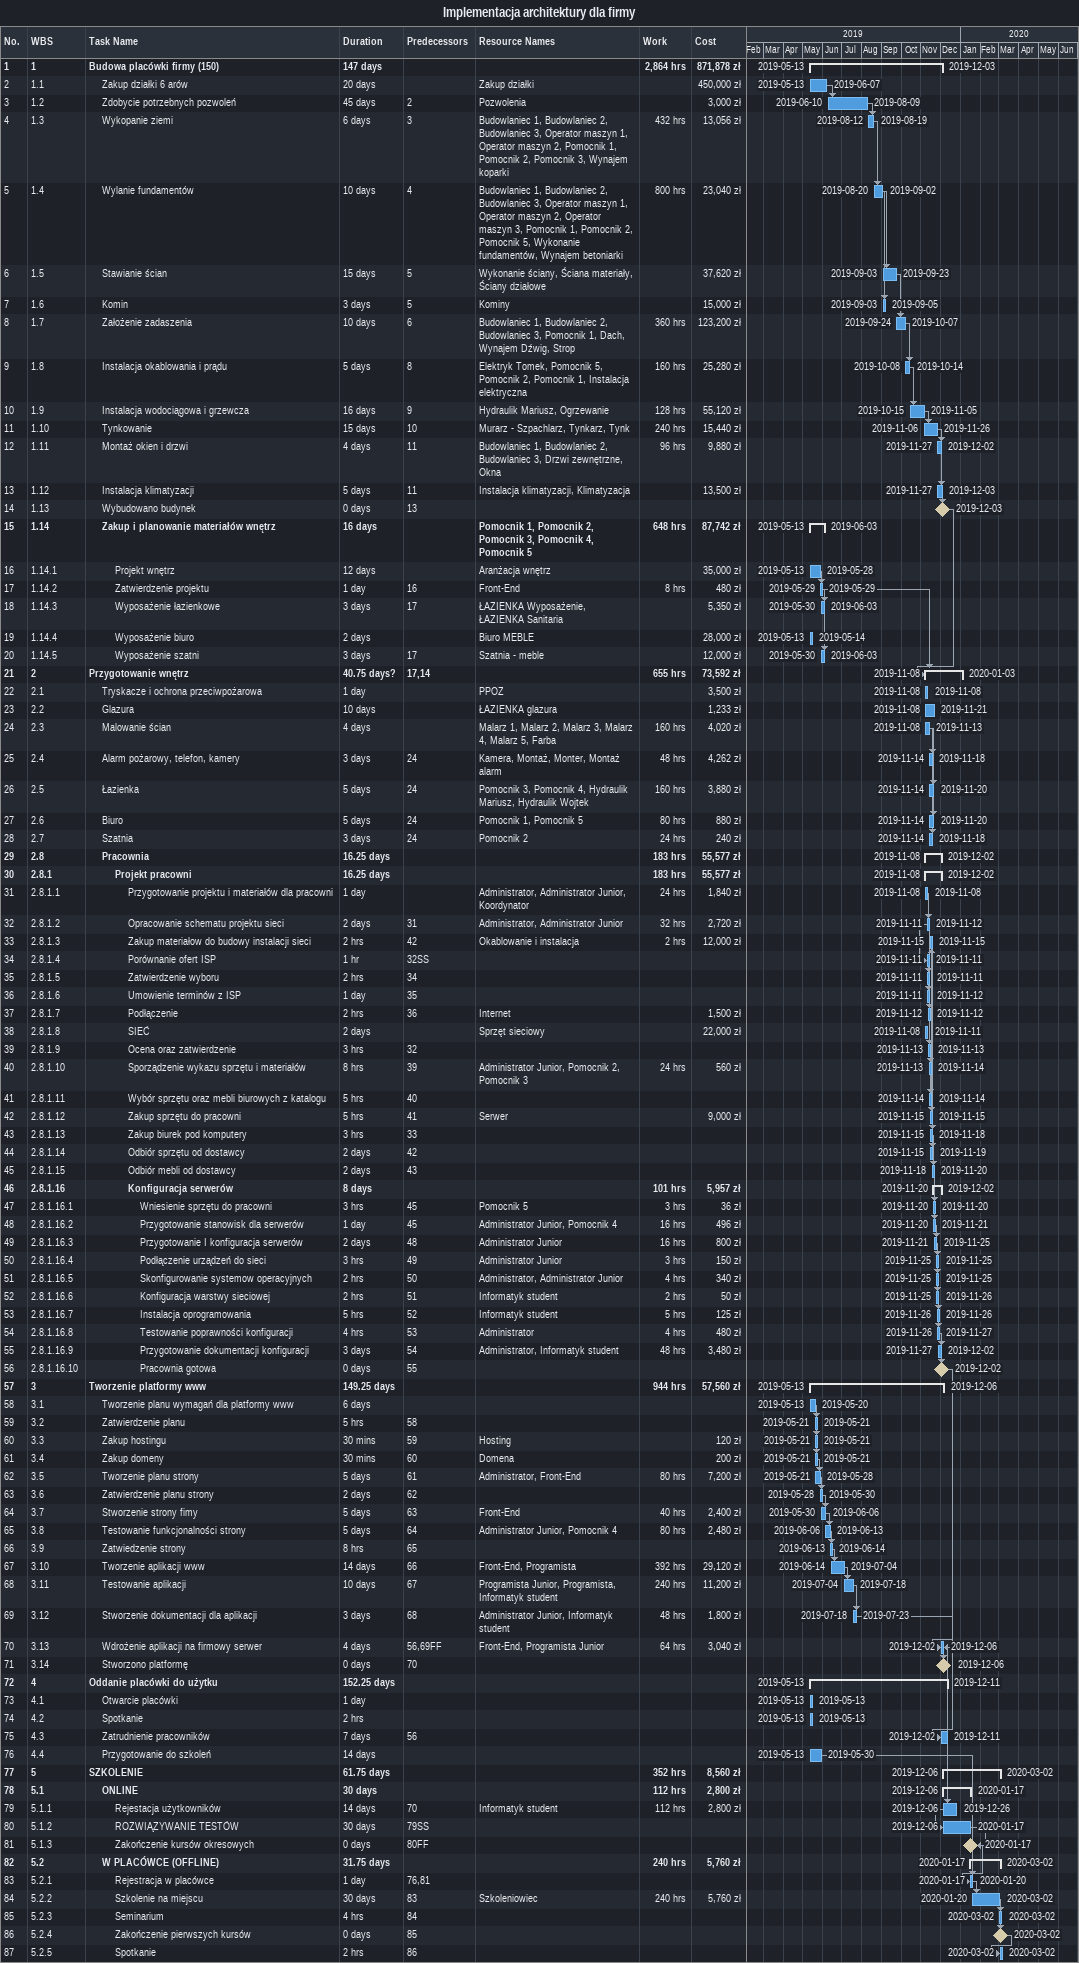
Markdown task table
Implementacja architektury dla firmy

| ID | WBS | Task | Duration | Start | Finish | Predecessors | Resources | Work (h) | Cost (zł) |
|---|---|---|---|---|---|---|---|---|---|
| 1 | 1 | **Budowa placówki firmy (150)** | 147d | 2019-05-13 | 2019-12-03 |  |  | 2864 | 871878 |
| 2 | 1.1 | Zakup działki 6 arów | 20d | 2019-05-13 | 2019-06-07 |  | Zakup działki |  | 450000 |
| 3 | 1.2 | Zdobycie potrzebnych pozwoleń | 45d | 2019-06-10 | 2019-08-09 | 2 | Pozwolenia |  | 3000 |
| 4 | 1.3 | Wykopanie ziemi | 6d | 2019-08-12 | 2019-08-19 | 3 | Budowlaniec 1, Budowlaniec 2, Budowlaniec 3, Operator maszyn 1, Operator maszyn 2, Pomocnik 1, Pomocnik 2, Pomocnik 3, Wynajem koparki | 432 | 13056 |
| 5 | 1.4 | Wylanie fundamentów | 10d | 2019-08-20 | 2019-09-02 | 4 | Budowlaniec 1, Budowlaniec 2, Budowlaniec 3, Operator maszyn 1, Operator maszyn 2, Operator maszyn 3, Pomocnik 1, Pomocnik 2, Pomocnik 5, Wykonanie fundamentów, Wynajem betoniarki | 800 | 23040 |
| 6 | 1.5 | Stawianie ścian | 15d | 2019-09-03 | 2019-09-23 | 5 | Wykonanie ściany, Ściana materiały, Ściany działowe |  | 37620 |
| 7 | 1.6 | Komin | 3d | 2019-09-03 | 2019-09-05 | 5 | Kominy |  | 15000 |
| 8 | 1.7 | Założenie zadaszenia | 10d | 2019-09-24 | 2019-10-07 | 6 | Budowlaniec 1, Budowlaniec 2, Budowlaniec 3, Pomocnik 1, Dach, Wynajem Dźwig, Strop | 360 | 123200 |
| 9 | 1.8 | Instalacja okablowania i prądu | 5d | 2019-10-08 | 2019-10-14 | 8 | Elektryk Tomek, Pomocnik 5, Pomocnik 2, Pomocnik 1, Instalacja elektryczna | 160 | 25280 |
| 10 | 1.9 | Instalacja wodociągowa i grzewcza | 16d | 2019-10-15 | 2019-11-05 | 9 | Hydraulik Mariusz, Ogrzewanie | 128 | 55120 |
| 11 | 1.10 | Tynkowanie | 15d | 2019-11-06 | 2019-11-26 | 10 | Murarz - Szpachlarz, Tynkarz, Tynk | 240 | 15440 |
| 12 | 1.11 | Montaż okien i drzwi | 4d | 2019-11-27 | 2019-12-02 | 11 | Budowlaniec 1, Budowlaniec 2, Budowlaniec 3, Drzwi zewnętrzne, Okna | 96 | 9880 |
| 13 | 1.12 | Instalacja klimatyzacji | 5d | 2019-11-27 | 2019-12-03 | 11 | Instalacja klimatyzacji, Klimatyzacja |  | 13500 |
| 14 | 1.13 | Wybudowano budynek | 0d | 2019-12-03 | 2019-12-03 | 13 |  |  |  |
| 15 | 1.14 | **Zakup i planowanie materiałów wnętrz** | 16d | 2019-05-13 | 2019-06-03 |  | Pomocnik 1, Pomocnik 2, Pomocnik 3, Pomocnik 4, Pomocnik 5 | 648 | 87742 |
| 16 | 1.14.1 | Projekt wnętrz | 12d | 2019-05-13 | 2019-05-28 |  | Aranżacja wnętrz |  | 35000 |
| 17 | 1.14.2 | Zatwierdzenie projektu | 1d | 2019-05-29 | 2019-05-29 | 16 | Front-End | 8 | 480 |
| 18 | 1.14.3 | Wyposażenie łazienkowe | 3d | 2019-05-30 | 2019-06-03 | 17 | ŁAZIENKA Wyposażenie, ŁAZIENKA Sanitaria |  | 5350 |
| 19 | 1.14.4 | Wyposażenie biuro | 2d | 2019-05-13 | 2019-05-14 |  | Biuro MEBLE |  | 28000 |
| 20 | 1.14.5 | Wyposażenie szatni | 3d | 2019-05-30 | 2019-06-03 | 17 | Szatnia - meble |  | 12000 |
| 21 | 2 | **Przygotowanie wnętrz** | 40.75d? | 2019-11-08 | 2020-01-03 | 17, 14 |  | 655 | 73592 |
| 22 | 2.1 | Tryskacze i ochrona przeciwpożarowa | 1d | 2019-11-08 | 2019-11-08 |  | PPOZ |  | 3500 |
| 23 | 2.2 | Glazura | 10d | 2019-11-08 | 2019-11-21 |  | ŁAZIENKA glazura |  | 1233 |
| 24 | 2.3 | Malowanie ścian | 4d | 2019-11-08 | 2019-11-13 |  | Malarz 1, Malarz 2, Malarz 3, Malarz 4, Malarz 5, Farba | 160 | 4020 |
| 25 | 2.4 | Alarm pożarowy, telefon, kamery | 3d | 2019-11-14 | 2019-11-18 | 24 | Kamera, Montaż, Monter, Montaż alarm | 48 | 4262 |
| 26 | 2.5 | Łazienka | 5d | 2019-11-14 | 2019-11-20 | 24 | Pomocnik 3, Pomocnik 4, Hydraulik Mariusz, Hydraulik Wojtek | 160 | 3880 |
| 27 | 2.6 | Biuro | 5d | 2019-11-14 | 2019-11-20 | 24 | Pomocnik 1, Pomocnik 5 | 80 | 880 |
| 28 | 2.7 | Szatnia | 3d | 2019-11-14 | 2019-11-18 | 24 | Pomocnik 2 | 24 | 240 |
| 29 | 2.8 | **Pracownia** | 16.25d | 2019-11-08 | 2019-12-02 |  |  | 183 | 55577 |
| 30 | 2.8.1 | **Projekt pracowni** | 16.25d | 2019-11-08 | 2019-12-02 |  |  | 183 | 55577 |
| 31 | 2.8.1.1 | Przygotowanie projektu i materiałów dla pracowni | 1d | 2019-11-08 | 2019-11-08 |  | Administrator, Administrator Junior, Koordynator | 24 | 1840 |
| 32 | 2.8.1.2 | Opracowanie schematu projektu sieci | 2d | 2019-11-11 | 2019-11-12 | 31 | Administrator, Administrator Junior | 32 | 2720 |
| 33 | 2.8.1.3 | Zakup materiałow do budowy instalacji sieci | 2h | 2019-11-15 | 2019-11-15 | 42 | Okablowanie i instalacja | 2 | 12000 |
| 34 | 2.8.1.4 | Porównanie ofert ISP | 1h | 2019-11-11 | 2019-11-11 | 32SS |  |  |  |
| 35 | 2.8.1.5 | Zatwierdzenie wyboru | 2h | 2019-11-11 | 2019-11-11 | 34 |  |  |  |
| 36 | 2.8.1.6 | Umowienie terminów z ISP | 1d | 2019-11-11 | 2019-11-12 | 35 |  |  |  |
| 37 | 2.8.1.7 | Podłączenie | 2h | 2019-11-12 | 2019-11-12 | 36 | Internet |  | 1500 |
| 38 | 2.8.1.8 | SIEĆ | 2d | 2019-11-08 | 2019-11-11 |  | Sprzęt sieciowy |  | 22000 |
| 39 | 2.8.1.9 | Ocena oraz zatwierdzenie | 3h | 2019-11-13 | 2019-11-13 | 32 |  |  |  |
| 40 | 2.8.1.10 | Sporządzenie wykazu sprzętu i materiałów | 8h | 2019-11-13 | 2019-11-14 | 39 | Administrator Junior, Pomocnik 2, Pomocnik 3 | 24 | 560 |
| 41 | 2.8.1.11 | Wybór sprzętu oraz mebli biurowych z katalogu | 5h | 2019-11-14 | 2019-11-14 | 40 |  |  |  |
| 42 | 2.8.1.12 | Zakup sprzętu do pracowni | 5h | 2019-11-15 | 2019-11-15 | 41 | Serwer |  | 9000 |
| 43 | 2.8.1.13 | Zakup biurek pod komputery | 3h | 2019-11-15 | 2019-11-18 | 33 |  |  |  |
| 44 | 2.8.1.14 | Odbiór sprzętu od dostawcy | 2d | 2019-11-15 | 2019-11-19 | 42 |  |  |  |
| 45 | 2.8.1.15 | Odbiór mebli od dostawcy | 2d | 2019-11-18 | 2019-11-20 | 43 |  |  |  |
| 46 | 2.8.1.16 | **Konfiguracja serwerów** | 8d | 2019-11-20 | 2019-12-02 |  |  | 101 | 5957 |
| 47 | 2.8.1.16.1 | Wniesienie sprzętu do pracowni | 3h | 2019-11-20 | 2019-11-20 | 45 | Pomocnik 5 | 3 | 36 |
| 48 | 2.8.1.16.2 | Przygotowanie stanowisk dla serwerów | 1d | 2019-11-20 | 2019-11-21 | 45 | Administrator Junior, Pomocnik 4 | 16 | 496 |
| 49 | 2.8.1.16.3 | Przygotowanie I konfiguracja serwerów | 2d | 2019-11-21 | 2019-11-25 | 48 | Administrator Junior | 16 | 800 |
| 50 | 2.8.1.16.4 | Podłączenie urządzeń do sieci | 3h | 2019-11-25 | 2019-11-25 | 49 | Administrator Junior | 3 | 150 |
| 51 | 2.8.1.16.5 | Skonfigurowanie systemow operacyjnych | 2h | 2019-11-25 | 2019-11-25 | 50 | Administrator, Administrator Junior | 4 | 340 |
| 52 | 2.8.1.16.6 | Konfiguracja warstwy sieciowej | 2h | 2019-11-25 | 2019-11-26 | 51 | Informatyk student | 2 | 50 |
| 53 | 2.8.1.16.7 | Instalacja oprogramowania | 5h | 2019-11-26 | 2019-11-26 | 52 | Informatyk student | 5 | 125 |
| 54 | 2.8.1.16.8 | Testowanie poprawności konfiguracji | 4h | 2019-11-26 | 2019-11-27 | 53 | Administrator | 4 | 480 |
| 55 | 2.8.1.16.9 | Przygotowanie dokumentacji konfiguracji | 3d | 2019-11-27 | 2019-12-02 | 54 | Administrator, Informatyk student | 48 | 3480 |
| 56 | 2.8.1.16.10 | Pracownia gotowa | 0d | 2019-12-02 | 2019-12-02 | 55 |  |  |  |
| 57 | 3 | **Tworzenie platformy www** | 149.25d | 2019-05-13 | 2019-12-06 |  |  | 944 | 57560 |
| 58 | 3.1 | Tworzenie planu wymagań dla platformy www | 6d | 2019-05-13 | 2019-05-20 |  |  |  |  |
| 59 | 3.2 | Zatwierdzenie planu | 5h | 2019-05-21 | 2019-05-21 | 58 |  |  |  |
| 60 | 3.3 | Zakup hostingu | 30min | 2019-05-21 | 2019-05-21 | 59 | Hosting |  | 120 |
| 61 | 3.4 | Zakup domeny | 30min | 2019-05-21 | 2019-05-21 | 60 | Domena |  | 200 |
| 62 | 3.5 | Tworzenie planu strony | 5d | 2019-05-21 | 2019-05-28 | 61 | Administrator, Front-End | 80 | 7200 |
| 63 | 3.6 | Zatwierdzenie planu strony | 2d | 2019-05-28 | 2019-05-30 | 62 |  |  |  |
| 64 | 3.7 | Stworzenie strony fimy | 5d | 2019-05-30 | 2019-06-06 | 63 | Front-End | 40 | 2400 |
| 65 | 3.8 | Testowanie funkcjonalności strony | 5d | 2019-06-06 | 2019-06-13 | 64 | Administrator Junior, Pomocnik 4 | 80 | 2480 |
| 66 | 3.9 | Zatwiedzenie strony | 8h | 2019-06-13 | 2019-06-14 | 65 |  |  |  |
| 67 | 3.10 | Tworzenie aplikacji www | 14d | 2019-06-14 | 2019-07-04 | 66 | Front-End, Programista | 392 | 29120 |
| 68 | 3.11 | Testowanie aplikacji | 10d | 2019-07-04 | 2019-07-18 | 67 | Programista Junior, Programista, Informatyk student | 240 | 11200 |
| 69 | 3.12 | Stworzenie dokumentacji dla aplikacji | 3d | 2019-07-18 | 2019-07-23 | 68 | Administrator Junior, Informatyk student | 48 | 1800 |
| 70 | 3.13 | Wdrożenie aplikacji na firmowy serwer | 4d | 2019-12-02 | 2019-12-06 | 56, 69FF | Front-End, Programista Junior | 64 | 3040 |
| 71 | 3.14 | Stworzono platformę | 0d | 2019-12-06 | 2019-12-06 | 70 |  |  |  |
| 72 | 4 | **Oddanie placówki do użytku** | 152.25d | 2019-05-13 | 2019-12-11 |  |  |  |  |
| 73 | 4.1 | Otwarcie placówki | 1d | 2019-05-13 | 2019-05-13 |  |  |  |  |
| 74 | 4.2 | Spotkanie | 2h | 2019-05-13 | 2019-05-13 |  |  |  |  |
| 75 | 4.3 | Zatrudnienie pracowników | 7d | 2019-12-02 | 2019-12-11 | 56 |  |  |  |
| 76 | 4.4 | Przygotowanie do szkoleń | 14d | 2019-05-13 | 2019-05-30 |  |  |  |  |
| 77 | 5 | **SZKOLENIE** | 61.75d | 2019-12-06 | 2020-03-02 |  |  | 352 | 8560 |
| 78 | 5.1 | **ONLINE** | 30d | 2019-12-06 | 2020-01-17 |  |  | 112 | 2800 |
| 79 | 5.1.1 | Rejestacja użytkowników | 14d | 2019-12-06 | 2019-12-26 | 70 | Informatyk student | 112 | 2800 |
| 80 | 5.1.2 | ROZWIĄZYWANIE TESTÓW | 30d | 2019-12-06 | 2020-01-17 | 79SS |  |  |  |
| 81 | 5.1.3 | Zakończenie kursów okresowych | 0d | 2020-01-17 | 2020-01-17 | 80FF |  |  |  |
| 82 | 5.2 | **W PLACÓWCE (OFFLINE)** | 31.75d | 2020-01-17 | 2020-03-02 |  |  | 240 | 5760 |
| 83 | 5.2.1 | Rejestracja w placówce | 1d | 2020-01-17 | 2020-01-20 | 76, 81 |  |  |  |
| 84 | 5.2.2 | Szkolenie na miejscu | 30d | 2020-01-20 | 2020-03-02 | 83 | Szkoleniowiec | 240 | 5760 |
| 85 | 5.2.3 | Seminarium | 4h | 2020-03-02 | 2020-03-02 | 84 |  |  |  |
| 86 | 5.2.4 | Zakończenie pierwszych kursów | 0d | 2020-03-02 | 2020-03-02 | 85 |  |  |  |
| 87 | 5.2.5 | Spotkanie | 2h | 2020-03-02 | 2020-03-02 | 86 |  |  |  |
